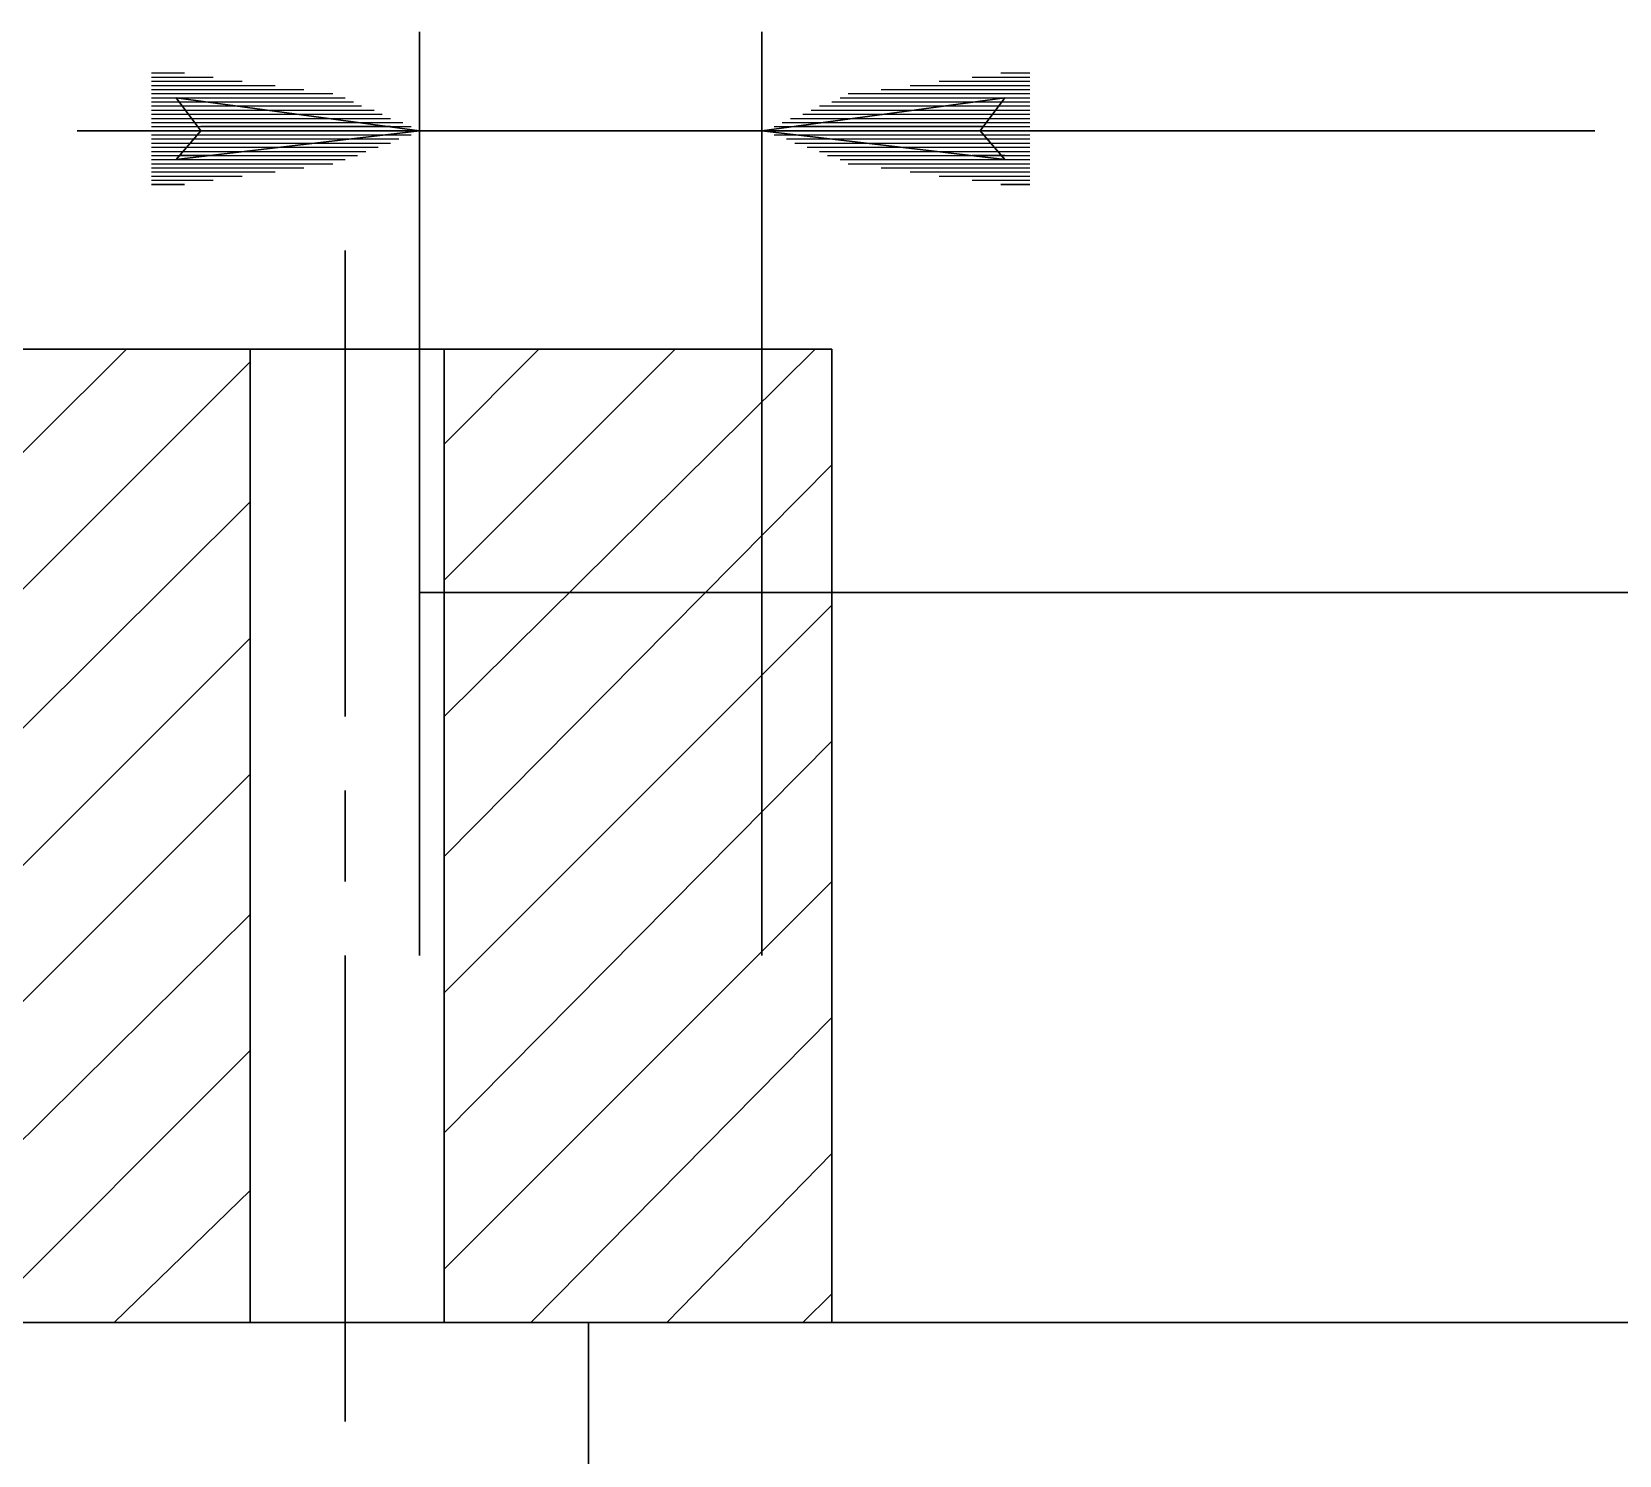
# Model space of a CAD drawing. Extents: x 1 to 210, y 1 to 298.
# Drawn here: x 160.1 to 192.7, y 153.06 to 182.29 of the extents above; entities that cross this region are included whole.
import ezdxf

# ---------------------------------------------------------------- set-up
doc = ezdxf.new("R2010")
doc.units = 0

msp = doc.modelspace()

# ---------------------------------------------------------------- linework, layer by layer
at = {"layer": 'P01890'}
msp.add_lwpolyline([(164.591999, 155.786658), (123.613331, 155.786658), (164.591999, 155.786658)], dxfattribs=at)
at = {"layer": 'P01891'}
msp.add_lwpolyline([(168.571332, 155.786658), (168.571332, 175.767997), (168.571332, 155.786658)], dxfattribs=at)
at = {"layer": 'P01894'}
msp.add_lwpolyline([(176.529998, 155.786658), (176.529998, 175.767997), (176.529998, 155.786658)], dxfattribs=at)
at = {"layer": 'P01895'}
msp.add_lwpolyline([(176.529998, 175.767997), (168.571332, 175.767997), (176.529998, 175.767997)], dxfattribs=at)
at = {"layer": 'P01899'}
msp.add_lwpolyline([(164.591999, 155.786658), (164.591999, 175.767997), (164.591999, 155.786658)], dxfattribs=at)
at = {"layer": 'P01900'}
msp.add_lwpolyline([(176.529998, 155.786658), (168.571332, 155.786658), (176.529998, 155.786658)], dxfattribs=at)
at = {"layer": 'P01901'}
msp.add_lwpolyline([(164.591999, 175.767997), (123.613331, 175.767997), (164.591999, 175.767997)], dxfattribs=at)
at = {"layer": 'P01903'}
msp.add_lwpolyline([(168.571332, 175.767997), (164.591999, 175.767997), (168.571332, 175.767997)], dxfattribs=at)
at = {"layer": 'P01906'}
msp.add_lwpolyline([(168.571332, 155.786658), (164.591999, 155.786658), (168.571332, 155.786658)], dxfattribs=at)
at = {"layer": 'P01910'}
msp.add_lwpolyline([(166.539329, 153.754665), (166.539329, 163.321997), (166.539329, 153.754665)], dxfattribs=at)
at = {"layer": 'P01911'}
msp.add_lwpolyline([(166.539329, 164.846), (166.539329, 166.708666), (166.539329, 164.846)], dxfattribs=at)
at = {"layer": 'P01912'}
msp.add_lwpolyline([(166.539329, 168.232658), (166.539329, 177.8), (166.539329, 168.232658)], dxfattribs=at)
at = {"layer": 'P01916'}
msp.add_lwpolyline([(175.937334, 155.786658), (176.529998, 156.379333), (175.937334, 155.786658)], dxfattribs=at)
at = {"layer": 'P01917'}
msp.add_lwpolyline([(173.143329, 155.786658), (176.529998, 159.25799), (173.143329, 155.786658)], dxfattribs=at)
at = {"layer": 'P01918'}
msp.add_lwpolyline([(170.349324, 155.786658), (176.529998, 162.051995), (170.349324, 155.786658)], dxfattribs=at)
at = {"layer": 'P01919'}
msp.add_lwpolyline([(168.571332, 156.887334), (176.529998, 164.846), (168.571332, 156.887334)], dxfattribs=at)
at = {"layer": 'P01920'}
msp.add_lwpolyline([(168.571332, 159.681328), (176.529998, 167.724657), (168.571332, 159.681328)], dxfattribs=at)
at = {"layer": 'P01921'}
msp.add_lwpolyline([(168.571332, 162.559996), (176.529998, 170.518661), (168.571332, 162.559996)], dxfattribs=at)
at = {"layer": 'P01922'}
msp.add_lwpolyline([(161.797994, 155.786658), (164.591999, 158.496), (161.797994, 155.786658)], dxfattribs=at)
at = {"layer": 'P01923'}
msp.add_lwpolyline([(159.004, 155.786658), (164.591999, 161.374657), (159.004, 155.786658)], dxfattribs=at)
at = {"layer": 'P01924'}
msp.add_lwpolyline([(168.571332, 165.354), (176.529998, 173.397329), (168.571332, 165.354)], dxfattribs=at)
at = {"layer": 'P01925'}
msp.add_lwpolyline([(168.571332, 168.232658), (176.191334, 175.767997), (168.571332, 168.232658)], dxfattribs=at)
at = {"layer": 'P01926'}
msp.add_lwpolyline([(156.125332, 155.786658), (164.591999, 164.168661), (156.125332, 155.786658)], dxfattribs=at)
at = {"layer": 'P01927'}
msp.add_lwpolyline([(153.331328, 155.786658), (164.591999, 167.047329), (153.331328, 155.786658)], dxfattribs=at)
at = {"layer": 'P01928'}
msp.add_lwpolyline([(168.571332, 171.026662), (173.312666, 175.767997), (168.571332, 171.026662)], dxfattribs=at)
at = {"layer": 'P01929'}
msp.add_lwpolyline([(168.571332, 173.820656), (170.518661, 175.767997), (168.571332, 173.820656)], dxfattribs=at)
at = {"layer": 'P01930'}
msp.add_lwpolyline([(150.537334, 155.786658), (164.591999, 169.841323), (150.537334, 155.786658)], dxfattribs=at)
at = {"layer": 'P01931'}
msp.add_lwpolyline([(147.658666, 155.786658), (164.591999, 172.635328), (147.658666, 155.786658)], dxfattribs=at)
at = {"layer": 'P01932'}
msp.add_lwpolyline([(144.864661, 155.786658), (164.591999, 175.513996), (144.864661, 155.786658)], dxfattribs=at)
at = {"layer": 'P01933'}
msp.add_lwpolyline([(141.985993, 155.786658), (162.051995, 175.767997), (141.985993, 155.786658)], dxfattribs=at)
at = {"layer": 'P01978'}
msp.add_lwpolyline([(175.937334, 155.786658), (176.529998, 156.379333), (175.937334, 155.786658)], dxfattribs=at)
at = {"layer": 'P01979'}
msp.add_lwpolyline([(173.143329, 155.786658), (176.529998, 159.25799), (173.143329, 155.786658)], dxfattribs=at)
at = {"layer": 'P01980'}
msp.add_lwpolyline([(170.349324, 155.786658), (176.529998, 162.051995), (170.349324, 155.786658)], dxfattribs=at)
at = {"layer": 'P01981'}
msp.add_lwpolyline([(168.571332, 156.887334), (176.529998, 164.846), (168.571332, 156.887334)], dxfattribs=at)
at = {"layer": 'P01982'}
msp.add_lwpolyline([(168.571332, 159.681328), (176.529998, 167.724657), (168.571332, 159.681328)], dxfattribs=at)
at = {"layer": 'P01983'}
msp.add_lwpolyline([(168.571332, 162.559996), (176.529998, 170.518661), (168.571332, 162.559996)], dxfattribs=at)
at = {"layer": 'P01984'}
msp.add_lwpolyline([(161.797994, 155.786658), (164.591999, 158.496), (161.797994, 155.786658)], dxfattribs=at)
at = {"layer": 'P01985'}
msp.add_lwpolyline([(159.004, 155.786658), (164.591999, 161.374657), (159.004, 155.786658)], dxfattribs=at)
at = {"layer": 'P01986'}
msp.add_lwpolyline([(168.571332, 165.354), (176.529998, 173.397329), (168.571332, 165.354)], dxfattribs=at)
at = {"layer": 'P01987'}
msp.add_lwpolyline([(168.571332, 168.232658), (176.191334, 175.767997), (168.571332, 168.232658)], dxfattribs=at)
at = {"layer": 'P01988'}
msp.add_lwpolyline([(156.125332, 155.786658), (164.591999, 164.168661), (156.125332, 155.786658)], dxfattribs=at)
at = {"layer": 'P01989'}
msp.add_lwpolyline([(153.331328, 155.786658), (164.591999, 167.047329), (153.331328, 155.786658)], dxfattribs=at)
at = {"layer": 'P01990'}
msp.add_lwpolyline([(168.571332, 171.026662), (173.312666, 175.767997), (168.571332, 171.026662)], dxfattribs=at)
at = {"layer": 'P01991'}
msp.add_lwpolyline([(168.571332, 173.820656), (170.518661, 175.767997), (168.571332, 173.820656)], dxfattribs=at)
at = {"layer": 'P01992'}
msp.add_lwpolyline([(150.537334, 155.786658), (164.591999, 169.841323), (150.537334, 155.786658)], dxfattribs=at)
at = {"layer": 'P01993'}
msp.add_lwpolyline([(147.658666, 155.786658), (164.591999, 172.635328), (147.658666, 155.786658)], dxfattribs=at)
at = {"layer": 'P01994'}
msp.add_lwpolyline([(144.864661, 155.786658), (164.591999, 175.513996), (144.864661, 155.786658)], dxfattribs=at)
at = {"layer": 'P01995'}
msp.add_lwpolyline([(141.985993, 155.786658), (162.051995, 175.767997), (141.985993, 155.786658)], dxfattribs=at)
at = {"layer": 'P02041'}
msp.add_lwpolyline([(168.063331, 155.786658), (203.2, 155.786658), (168.063331, 155.786658)], dxfattribs=at)
at = {"layer": 'P02042'}
msp.add_lwpolyline([(168.063331, 170.772662), (203.2, 170.772662), (168.063331, 170.772662)], dxfattribs=at)
at = {"layer": 'P02044'}
msp.add_lwpolyline([(171.534663, 155.786658), (171.534663, 126.746), (171.534663, 155.786658)], dxfattribs=at)
at = {"layer": 'P02045'}
msp.add_lwpolyline([(168.063331, 163.321997), (168.063331, 182.287323), (168.063331, 163.321997)], dxfattribs=at)
at = {"layer": 'P02046'}
msp.add_lwpolyline([(175.090658, 180.25533), (180.085993, 180.25533), (175.090658, 180.25533)], dxfattribs=at)
at = {"layer": 'P02047'}
msp.add_lwpolyline([(175.090658, 163.321997), (175.090658, 182.287323), (175.090658, 163.321997)], dxfattribs=at)
at = {"layer": 'P02048'}
msp.add_lwpolyline([(180.00133, 180.25533), (192.193329, 180.25533), (180.00133, 180.25533)], dxfattribs=at)
at = {"layer": 'P02450'}
msp.add_lwpolyline([(162.559996, 181.440658), (163.237334, 181.440658)], dxfattribs=at)
at = {"layer": 'P02451'}
msp.add_lwpolyline([(162.559996, 181.355995), (163.829998, 181.355995)], dxfattribs=at)
at = {"layer": 'P02452'}
msp.add_lwpolyline([(162.559996, 181.271332), (164.422662, 181.271332)], dxfattribs=at)
at = {"layer": 'P02453'}
msp.add_lwpolyline([(162.559996, 181.186658), (165.1, 181.186658)], dxfattribs=at)
at = {"layer": 'P02454'}
msp.add_lwpolyline([(162.559996, 181.101995), (165.692664, 181.101995)], dxfattribs=at)
at = {"layer": 'P02455'}
msp.add_lwpolyline([(162.559996, 181.017332), (166.285328, 181.017332)], dxfattribs=at)
at = {"layer": 'P02456'}
msp.add_lwpolyline([(162.559996, 180.932658), (166.539329, 180.932658)], dxfattribs=at)
at = {"layer": 'P02457'}
msp.add_lwpolyline([(162.559996, 180.847994), (166.708666, 180.847994)], dxfattribs=at)
at = {"layer": 'P02458'}
msp.add_lwpolyline([(162.559996, 180.763331), (166.877992, 180.763331)], dxfattribs=at)
at = {"layer": 'P02459'}
msp.add_lwpolyline([(162.559996, 180.678657), (167.131993, 180.678657)], dxfattribs=at)
at = {"layer": 'P02460'}
msp.add_lwpolyline([(162.559996, 180.593994), (167.30133, 180.593994)], dxfattribs=at)
at = {"layer": 'P02461'}
msp.add_lwpolyline([(162.559996, 180.509331), (167.470667, 180.509331)], dxfattribs=at)
at = {"layer": 'P02462'}
msp.add_lwpolyline([(162.559996, 180.424657), (167.724668, 180.424657)], dxfattribs=at)
at = {"layer": 'P02463'}
msp.add_lwpolyline([(162.559996, 180.339994), (167.893994, 180.339994)], dxfattribs=at)
at = {"layer": 'P02464'}
msp.add_lwpolyline([(162.559996, 180.25533), (168.063331, 180.25533)], dxfattribs=at)
at = {"layer": 'P02465'}
msp.add_lwpolyline([(162.559996, 180.170656), (167.893994, 180.170656)], dxfattribs=at)
at = {"layer": 'P02466'}
msp.add_lwpolyline([(162.559996, 180.085993), (167.639994, 180.085993)], dxfattribs=at)
at = {"layer": 'P02467'}
msp.add_lwpolyline([(162.559996, 180.00133), (167.470667, 180.00133)], dxfattribs=at)
at = {"layer": 'P02468'}
msp.add_lwpolyline([(162.559996, 179.916667), (167.216667, 179.916667)], dxfattribs=at)
at = {"layer": 'P02469'}
msp.add_lwpolyline([(162.559996, 179.831993), (166.962666, 179.831993)], dxfattribs=at)
at = {"layer": 'P02470'}
msp.add_lwpolyline([(162.559996, 179.747329), (166.793329, 179.747329)], dxfattribs=at)
at = {"layer": 'P02471'}
msp.add_lwpolyline([(162.559996, 179.662666), (166.539329, 179.662666)], dxfattribs=at)
at = {"layer": 'P02472'}
msp.add_lwpolyline([(162.559996, 179.577992), (166.285328, 179.577992)], dxfattribs=at)
at = {"layer": 'P02473'}
msp.add_lwpolyline([(162.559996, 179.493329), (165.692664, 179.493329)], dxfattribs=at)
at = {"layer": 'P02474'}
msp.add_lwpolyline([(162.559996, 179.408666), (165.1, 179.408666)], dxfattribs=at)
at = {"layer": 'P02475'}
msp.add_lwpolyline([(162.559996, 179.323992), (164.422662, 179.323992)], dxfattribs=at)
at = {"layer": 'P02476'}
msp.add_lwpolyline([(162.559996, 179.239329), (163.829998, 179.239329)], dxfattribs=at)
at = {"layer": 'P02477'}
msp.add_lwpolyline([(162.559996, 179.154665), (163.237334, 179.154665), (162.559996, 179.154665)], dxfattribs=at)
at = {"layer": 'P02478'}
msp.add_lwpolyline([(168.063331, 180.25533), (163.067997, 180.932658), (168.063331, 180.25533)], dxfattribs=at)
at = {"layer": 'P02479'}
msp.add_lwpolyline([(163.067997, 180.932658), (163.575997, 180.25533), (163.067997, 180.932658)], dxfattribs=at)
at = {"layer": 'P02480'}
msp.add_lwpolyline([(163.575997, 180.25533), (163.067997, 179.662666), (163.575997, 180.25533)], dxfattribs=at)
at = {"layer": 'P02481'}
msp.add_lwpolyline([(163.067997, 179.662666), (168.063331, 180.25533), (163.067997, 179.662666)], dxfattribs=at)
at = {"layer": 'P02482'}
msp.add_lwpolyline([(168.063331, 180.25533), (161.035993, 180.25533), (168.063331, 180.25533)], dxfattribs=at)
at = {"layer": 'P02483'}
msp.add_lwpolyline([(163.15266, 180.847994), (163.745335, 180.847994)], dxfattribs=at)
at = {"layer": 'P02484'}
msp.add_lwpolyline([(163.237334, 180.763331), (164.337999, 180.763331)], dxfattribs=at)
at = {"layer": 'P02485'}
msp.add_lwpolyline([(163.321997, 180.678657), (165.015326, 180.678657)], dxfattribs=at)
at = {"layer": 'P02486'}
msp.add_lwpolyline([(163.321997, 180.593994), (165.608001, 180.593994)], dxfattribs=at)
at = {"layer": 'P02487'}
msp.add_lwpolyline([(163.40666, 180.509331), (166.200665, 180.509331)], dxfattribs=at)
at = {"layer": 'P02488'}
msp.add_lwpolyline([(163.491334, 180.424657), (166.877992, 180.424657)], dxfattribs=at)
at = {"layer": 'P02489'}
msp.add_lwpolyline([(163.575997, 180.339994), (167.470667, 180.339994), (163.575997, 180.339994)], dxfattribs=at)
at = {"layer": 'P02490'}
msp.add_lwpolyline([(163.575997, 180.25533), (168.063331, 180.25533)], dxfattribs=at)
at = {"layer": 'P02491'}
msp.add_lwpolyline([(163.575997, 180.170656), (167.385993, 180.170656)], dxfattribs=at)
at = {"layer": 'P02492'}
msp.add_lwpolyline([(163.491334, 180.085993), (166.708666, 180.085993)], dxfattribs=at)
at = {"layer": 'P02493'}
msp.add_lwpolyline([(163.40666, 180.00133), (165.946665, 180.00133)], dxfattribs=at)
at = {"layer": 'P02494'}
msp.add_lwpolyline([(163.321997, 179.916667), (165.269326, 179.916667)], dxfattribs=at)
at = {"layer": 'P02495'}
msp.add_lwpolyline([(163.237334, 179.831993), (164.507325, 179.831993)], dxfattribs=at)
at = {"layer": 'P02496'}
msp.add_lwpolyline([(163.15266, 179.747329), (163.829998, 179.747329), (163.15266, 179.747329)], dxfattribs=at)
at = {"layer": 'P02497'}
msp.add_lwpolyline([(180.00133, 181.440658), (180.593994, 181.440658)], dxfattribs=at)
at = {"layer": 'P02498'}
msp.add_lwpolyline([(179.408666, 181.355995), (180.593994, 181.355995)], dxfattribs=at)
at = {"layer": 'P02499'}
msp.add_lwpolyline([(178.731328, 181.271332), (180.593994, 181.271332)], dxfattribs=at)
at = {"layer": 'P02500'}
msp.add_lwpolyline([(178.138664, 181.186658), (180.593994, 181.186658)], dxfattribs=at)
at = {"layer": 'P02501'}
msp.add_lwpolyline([(177.546, 181.101995), (180.593994, 181.101995)], dxfattribs=at)
at = {"layer": 'P02502'}
msp.add_lwpolyline([(176.868661, 181.017332), (180.593994, 181.017332)], dxfattribs=at)
at = {"layer": 'P02503'}
msp.add_lwpolyline([(176.699324, 180.932658), (180.593994, 180.932658)], dxfattribs=at)
at = {"layer": 'P02504'}
msp.add_lwpolyline([(176.529998, 180.847994), (180.593994, 180.847994)], dxfattribs=at)
at = {"layer": 'P02505'}
msp.add_lwpolyline([(176.275997, 180.763331), (180.593994, 180.763331)], dxfattribs=at)
at = {"layer": 'P02506'}
msp.add_lwpolyline([(176.10666, 180.678657), (180.593994, 180.678657)], dxfattribs=at)
at = {"layer": 'P02507'}
msp.add_lwpolyline([(175.937334, 180.593994), (180.593994, 180.593994)], dxfattribs=at)
at = {"layer": 'P02508'}
msp.add_lwpolyline([(175.683333, 180.509331), (180.593994, 180.509331)], dxfattribs=at)
at = {"layer": 'P02509'}
msp.add_lwpolyline([(175.513996, 180.424657), (180.593994, 180.424657)], dxfattribs=at)
at = {"layer": 'P02510'}
msp.add_lwpolyline([(175.344659, 180.339994), (180.593994, 180.339994)], dxfattribs=at)
at = {"layer": 'P02511'}
msp.add_lwpolyline([(175.090658, 180.25533), (180.593994, 180.25533)], dxfattribs=at)
at = {"layer": 'P02512'}
msp.add_lwpolyline([(175.344659, 180.170656), (180.593994, 180.170656)], dxfattribs=at)
at = {"layer": 'P02513'}
msp.add_lwpolyline([(175.598659, 180.085993), (180.593994, 180.085993)], dxfattribs=at)
at = {"layer": 'P02514'}
msp.add_lwpolyline([(175.767997, 180.00133), (180.593994, 180.00133)], dxfattribs=at)
at = {"layer": 'P02515'}
msp.add_lwpolyline([(176.021997, 179.916667), (180.593994, 179.916667)], dxfattribs=at)
at = {"layer": 'P02516'}
msp.add_lwpolyline([(176.275997, 179.831993), (180.593994, 179.831993)], dxfattribs=at)
at = {"layer": 'P02517'}
msp.add_lwpolyline([(176.445335, 179.747329), (180.593994, 179.747329)], dxfattribs=at)
at = {"layer": 'P02518'}
msp.add_lwpolyline([(176.699324, 179.662666), (180.593994, 179.662666)], dxfattribs=at)
at = {"layer": 'P02519'}
msp.add_lwpolyline([(176.868661, 179.577992), (180.593994, 179.577992)], dxfattribs=at)
at = {"layer": 'P02520'}
msp.add_lwpolyline([(177.546, 179.493329), (180.593994, 179.493329)], dxfattribs=at)
at = {"layer": 'P02521'}
msp.add_lwpolyline([(178.138664, 179.408666), (180.593994, 179.408666)], dxfattribs=at)
at = {"layer": 'P02522'}
msp.add_lwpolyline([(178.731328, 179.323992), (180.593994, 179.323992)], dxfattribs=at)
at = {"layer": 'P02523'}
msp.add_lwpolyline([(179.408666, 179.239329), (180.593994, 179.239329)], dxfattribs=at)
at = {"layer": 'P02524'}
msp.add_lwpolyline([(180.00133, 179.154665), (180.593994, 179.154665), (180.00133, 179.154665)], dxfattribs=at)
at = {"layer": 'P02525'}
msp.add_lwpolyline([(175.090658, 180.25533), (180.085993, 179.662666), (175.090658, 180.25533)], dxfattribs=at)
at = {"layer": 'P02526'}
msp.add_lwpolyline([(180.085993, 179.662666), (179.577992, 180.25533), (180.085993, 179.662666)], dxfattribs=at)
at = {"layer": 'P02527'}
msp.add_lwpolyline([(179.577992, 180.25533), (180.085993, 180.932658), (179.577992, 180.25533)], dxfattribs=at)
at = {"layer": 'P02528'}
msp.add_lwpolyline([(180.085993, 180.932658), (175.090658, 180.25533), (180.085993, 180.932658)], dxfattribs=at)
at = {"layer": 'P02529'}
msp.add_lwpolyline([(175.090658, 180.25533), (182.033333, 180.25533), (175.090658, 180.25533)], dxfattribs=at)
at = {"layer": 'P02530'}
msp.add_lwpolyline([(175.090658, 180.25533), (179.577992, 180.25533)], dxfattribs=at)
at = {"layer": 'P02531'}
msp.add_lwpolyline([(175.85266, 180.170656), (179.662666, 180.170656)], dxfattribs=at)
at = {"layer": 'P02532'}
msp.add_lwpolyline([(176.529998, 180.085993), (179.747329, 180.085993)], dxfattribs=at)
at = {"layer": 'P02533'}
msp.add_lwpolyline([(177.291999, 180.00133), (179.831993, 180.00133)], dxfattribs=at)
at = {"layer": 'P02534'}
msp.add_lwpolyline([(177.969326, 179.916667), (179.916667, 179.916667)], dxfattribs=at)
at = {"layer": 'P02535'}
msp.add_lwpolyline([(178.731328, 179.831993), (180.00133, 179.831993)], dxfattribs=at)
at = {"layer": 'P02536'}
msp.add_lwpolyline([(179.408666, 179.747329), (180.085993, 179.747329), (179.408666, 179.747329)], dxfattribs=at)
at = {"layer": 'P02537'}
msp.add_lwpolyline([(179.493329, 180.847994), (180.085993, 180.847994)], dxfattribs=at)
at = {"layer": 'P02538'}
msp.add_lwpolyline([(178.900665, 180.763331), (180.00133, 180.763331)], dxfattribs=at)
at = {"layer": 'P02539'}
msp.add_lwpolyline([(178.223327, 180.678657), (179.916667, 180.678657)], dxfattribs=at)
at = {"layer": 'P02540'}
msp.add_lwpolyline([(177.630663, 180.593994), (179.831993, 180.593994)], dxfattribs=at)
at = {"layer": 'P02541'}
msp.add_lwpolyline([(177.037999, 180.509331), (179.831993, 180.509331)], dxfattribs=at)
at = {"layer": 'P02542'}
msp.add_lwpolyline([(176.360661, 180.424657), (179.747329, 180.424657)], dxfattribs=at)
at = {"layer": 'P02543'}
msp.add_lwpolyline([(175.767997, 180.339994), (179.662666, 180.339994), (175.767997, 180.339994)], dxfattribs=at)
at = {"layer": 'P02544'}
msp.add_lwpolyline([(168.063331, 180.25533), (175.090658, 180.25533), (168.063331, 180.25533)], dxfattribs=at)

doc.saveas('drawing.dxf')
